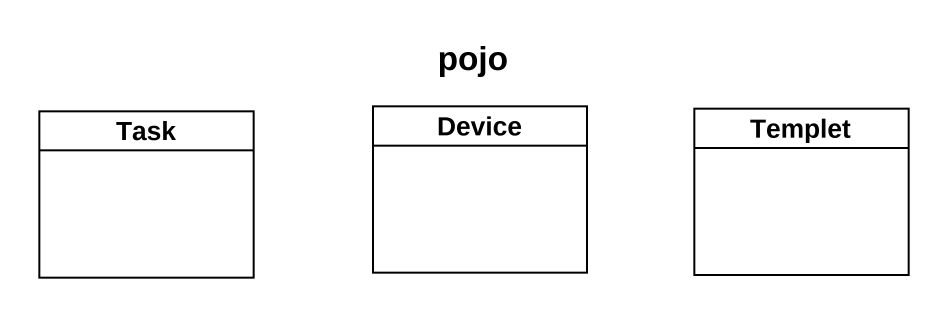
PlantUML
@startuml
title pojo
hide circle
hide empty members
class Task
class Device
class Templet
@enduml
